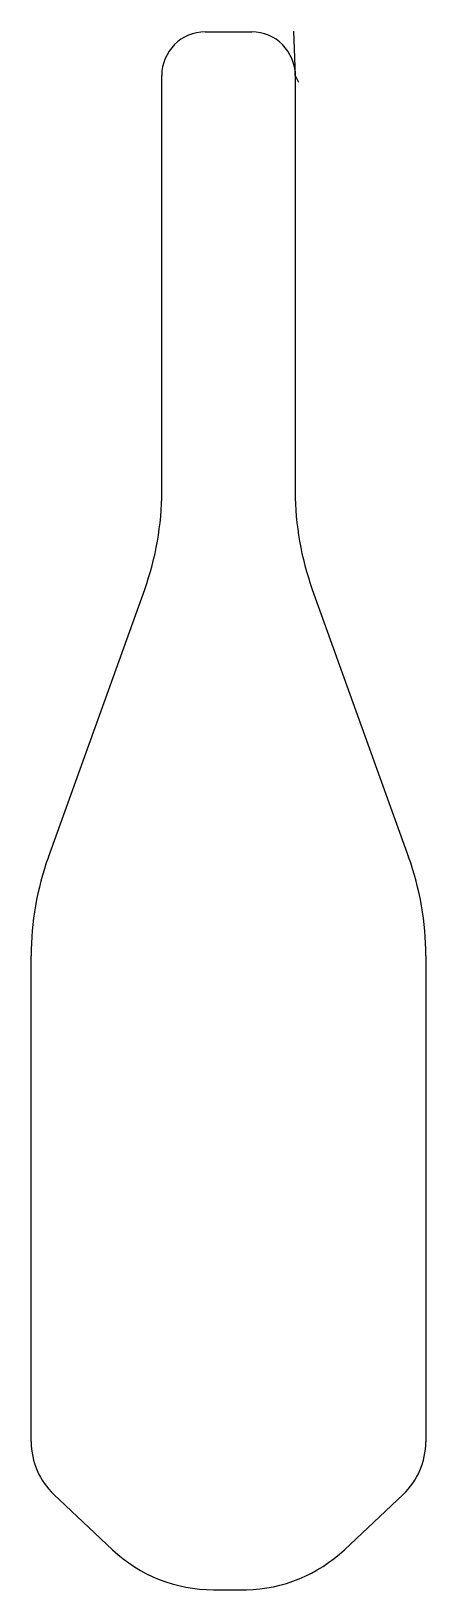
# Model space of a CAD drawing. Header units: metres. Extents: x 219 to 491, y 19 to 1093.
import ezdxf

# ---------------------------------------------------------------- set-up
doc = ezdxf.new("R2010")
doc.units = ezdxf.units.M

msp = doc.modelspace()

# ---------------------------------------------------------------- linework, layer by layer
at = {"layer": 'TOOL_0'}
for p, q in [((339.324, 1092.076), (371.324, 1092.076)), ((400.009, 1092.569), (401.324, 1062.076)), ((309.324, 775.479), (309.324, 1062.076)), ((401.324, 1062.076), (401.324, 775.48)), ((401.324, 1062.076), (403.464, 1057.464)), ((231.206, 523.756), (297.561, 708.075)), ((413.087, 708.075), (479.442, 523.756)), ((219.324, 121.062), (219.324, 455.673)), ((491.324, 455.673), (491.324, 121.062)), ((275.417, 46.665), (235.056, 84.652)), ((475.592, 84.652), (435.231, 46.665))]:
    msp.add_line(p, q, dxfattribs=at)
for centre, radius, start, end in [((339.324, 1062.076), 30, 90, 180), ((371.324, 1062.076), 30, 0, 90), ((110.324, 775.48), 199, 340.20121, 359.999712), ((600.324, 775.48), 199, 180, 199.79879), ((420.324, 455.673), 201, 160.200984, 180), ((290.324, 455.673), 201, 0, 19.799016), ((269.38, 121.086), 50.056, 180.027471, 226.708051), ((441.269, 121.086), 50.055, 313.291116, 359.972528), ((345.007, 120.64), 101.563, 226.749479, 269.982512), ((365.666, 120.577), 101.5, 271.109293, 313.26461), ((355.323, 1188.967), 1169.936, 269.493265, 270.602776)]:
    msp.add_arc(centre, radius, start, end, dxfattribs=at)

doc.saveas('drawing.dxf')
